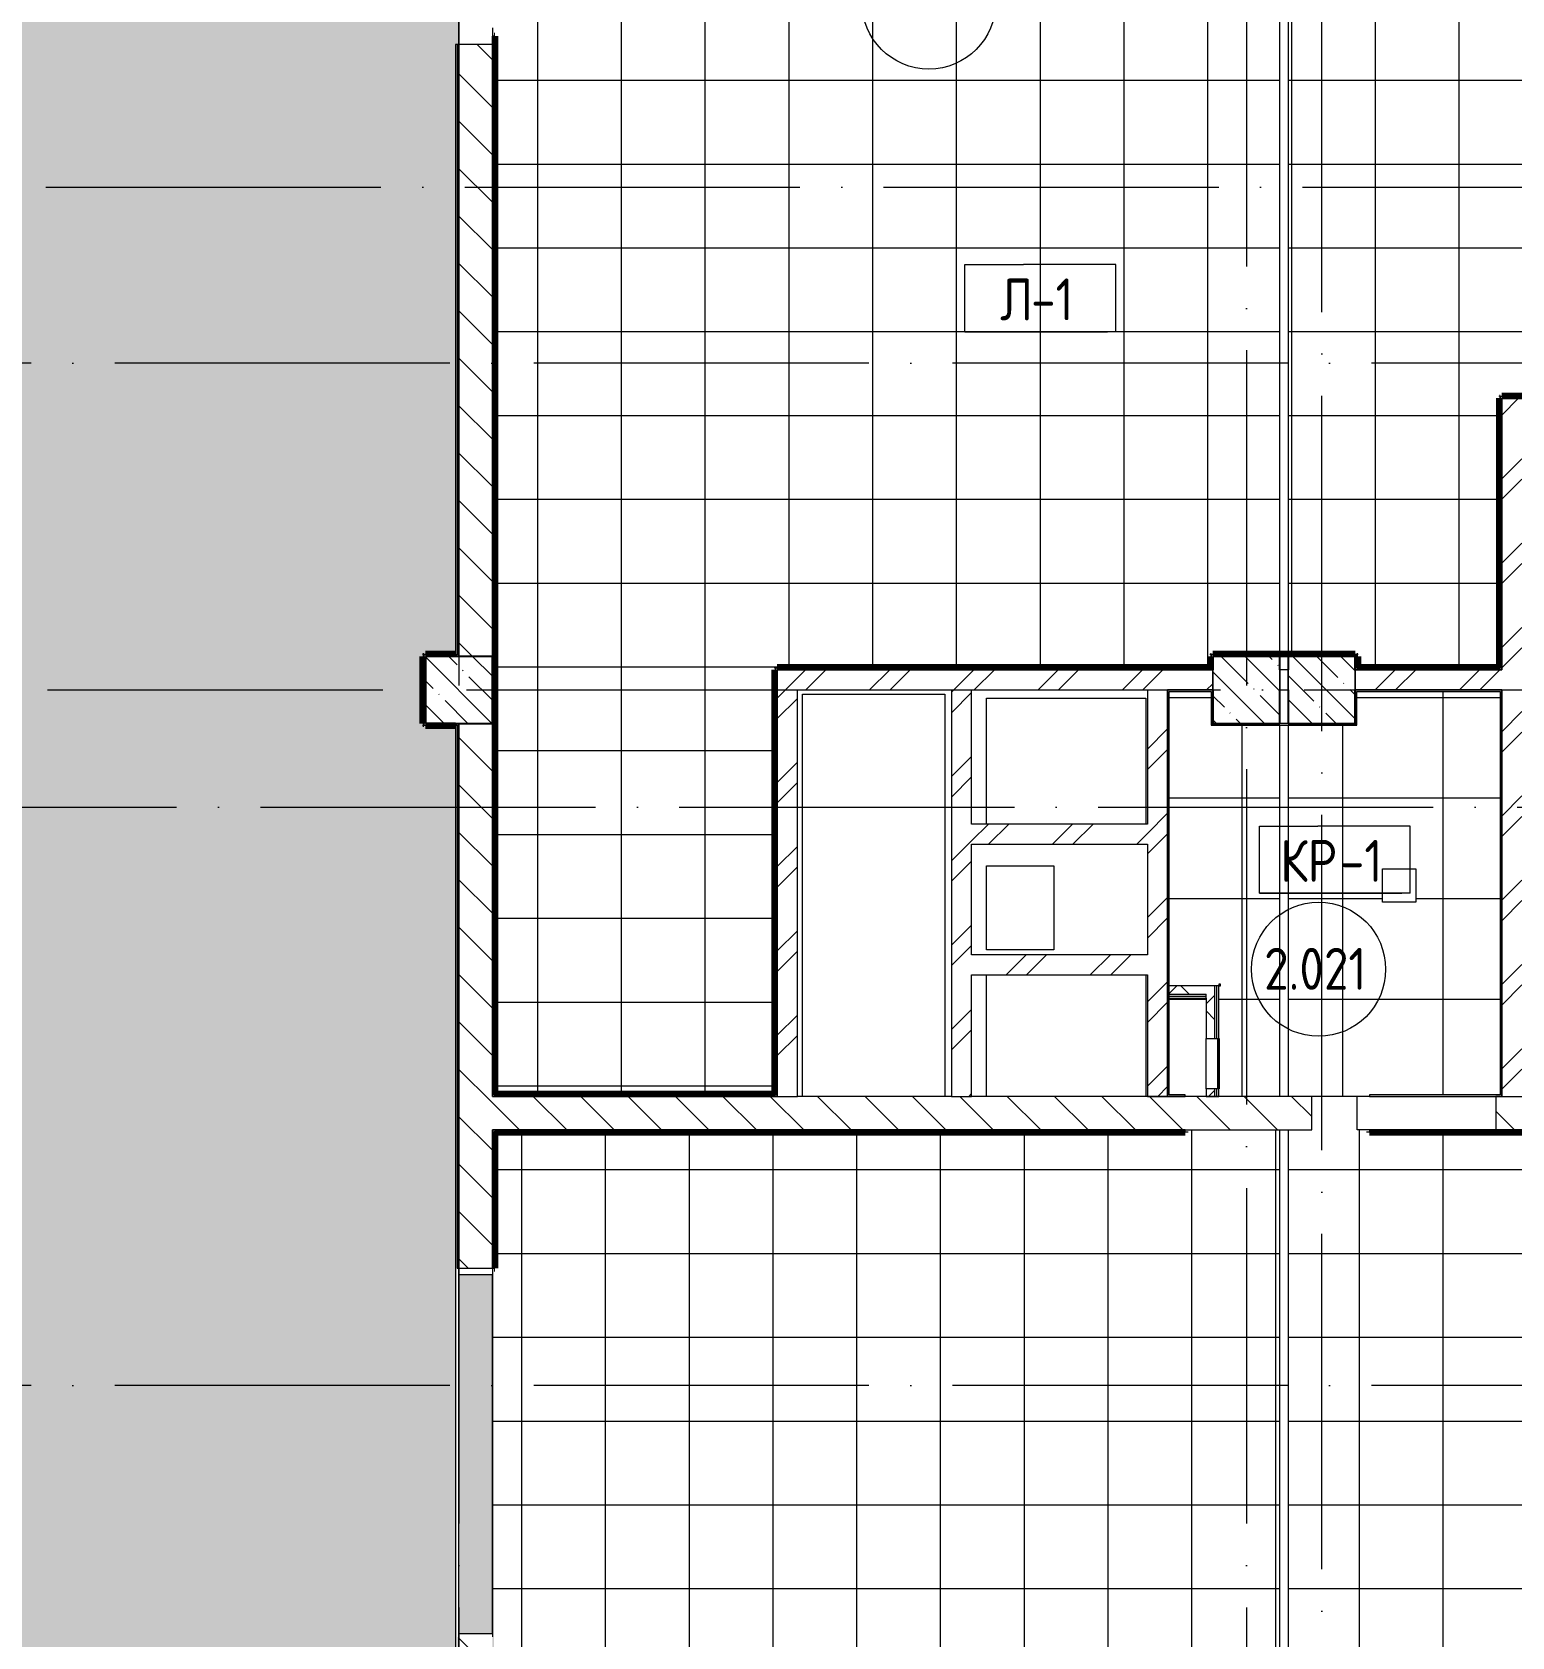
# Model space of a CAD drawing. Header units: millimetres. Extents: x 97 to 214665, y -4577 to 61202.
# Drawn here: x 163851 to 172683, y 46025 to 55600 of the extents above; entities that cross this region are included whole.
import ezdxf

# ---------------------------------------------------------------- set-up
doc = ezdxf.new("R2010")
doc.units = ezdxf.units.MM
doc.linetypes.add('ADSK_Линия сетки', pattern=[2500, 2000, -250, 0, -250])
for name, color, linetype, lineweight in [('A-AREA-____-IDEN', 2, 'Continuous', 20), ('A-FLOR-____-IDEN', 11, 'Continuous', 20), ('A-FLOR-____-OTLN', 192, 'Continuous', 9), ('A-FLOR-____-PATT', 8, 'Continuous', 9), ('A-GENM-____-MCUT', 13, 'Continuous', 9), ('A-GENM-____-OTLN', 13, 'Continuous', 9), ('A-WALL-____-MCUT', 113, 'Continuous', 9), ('A-WALL-____-PATT', 111, 'Continuous', 9), ('A-WALL-FNSH-MCUT', 113, 'Continuous', 9), ('I-WALL-____-OTLN', 2, 'Continuous', 9), ('S-COLS-____-MCUT', 52, 'Continuous', 9), ('S-COLS-____-OTLN', 52, 'Continuous', 9), ('S-GRID-____-OTLN', 1, 'Continuous', 9)]:
    doc.layers.add(name, color=color, linetype=linetype, lineweight=lineweight)
doc.styles.add('GOST Common', font='GOST_Common.ttf', dxfattribs={"width": 0.9, "height": 250})
pattern_1 = [(135, (0, 0), (-141.42136, -141.42136), [])]
pattern_2 = [(45, (0, 0), (-251.4472, 251.4472), []), (45, (0, 381), (-251.4472, 251.4472), [])]
pattern_3 = [(135, (0, 0), (-142.5612, -142.5612), []), (135, (142.56, 0), (-142.5612, -142.5612), [252.016, -50.403, 3.353, -47.05])]
pattern_4 = [(45, (0, 0), (-141.42136, 141.42136), []), (135, (0, 0), (-141.42136, -141.42136), [])]

# ---------------------------------------------------------------- blocks, each defined once
blk = doc.blocks.new('BSC_Колонна _Прямоугольная - 400x400-V14-О_АИ_ПП_4_200_Целиком')
at = {"layer": 'S-COLS-____-OTLN', "lineweight": 5}
h = blk.add_hatch(dxfattribs=at)
h.set_pattern_fill('FP_46', color=256, style=0, pattern_type=2)
h.set_pattern_definition([(135, (-108900, -51675), (-142.56192, -142.56192), []), (135, (-108757.44, -51675), (-142.56192, -142.56192), [252.016, -50.403, 3.353, -47.05])])
h.paths.add_polyline_path([(-200, -200), (200, -200), (200, 200), (-200, 200)])
at = {"layer": 'S-COLS-____-MCUT', "color": 130, "lineweight": 25}
for p, q in [((200, 200), (-200, 200)), ((-200, 200), (-200, -200)), ((200, -200), (200, 200)), ((-200, -200), (200, -200))]:
    blk.add_line(p, q, dxfattribs=at)
blk = doc.blocks.new('ASML_АР_Отделка Люка - ВО Отделка люков_Грунтовка 0_Шпатлевка 0_Окраска 0_0-43044870-О_АИ_ПП_4_200_Целиком')
at = {"layer": 'A-GENM-____-MCUT', "color": 130, "lineweight": 25}
for p, q in [((-150, -3), (-150, 0)), ((-150, 0), (150, 0)), ((150, 0), (150, -3)), ((150, -3), (-150, -3))]:
    blk.add_line(p, q, dxfattribs=at)
blk = doc.blocks.new('0083_СОШ675_АР_R22_rvt-1-О_АИ_ПП_4_200_Целиком')
at = {"layer": 'A-WALL-____-PATT', "lineweight": 5}
h = blk.add_hatch(dxfattribs=at)
h.set_pattern_fill('FP_8', color=10, style=0, pattern_type=2)
h.set_pattern_definition(pattern_1)
h.paths.add_polyline_path([(108900.5, 51875), (109100, 51875), (109100, 55525), (108900, 55525), (108900, 51875)])
h.paths.add_polyline_path([(109100, 57725), (109100, 58325), (108900, 58325), (108900, 57725)])
h = blk.add_hatch(dxfattribs=at)
h.set_pattern_fill('FP_11', color=10, style=0, pattern_type=2)
h.set_pattern_definition(pattern_2)
h.paths.add_polyline_path([(115245, 49250), (115245, 53415), (115125, 53415), (115125, 49250), (115181.8, 49250)])
h = blk.add_hatch(dxfattribs=at)
h.set_pattern_fill('FP_11', color=10, style=0, pattern_type=2)
h.set_pattern_definition(pattern_2)
h.paths.add_polyline_path([(113130, 51675), (113130, 51795), (110800, 51795), (110800, 51675), (113010, 51675)])
h = blk.add_hatch(dxfattribs=at)
h.set_pattern_fill('FP_11', color=10, style=0, pattern_type=2)
h.set_pattern_definition(pattern_2)
h.paths.add_polyline_path([(114698.7, 51675), (115125, 51675), (115125, 51795), (114250, 51795), (114250, 51675)])
h.paths.add_polyline_path([(113249.1, 51675), (113400, 51675), (113400, 51795), (113130, 51795), (113130, 51675)])
h.paths.add_polyline_path([(113800, 51675), (113850, 51675), (113850, 51795), (113800, 51795)])
h = blk.add_hatch(dxfattribs=at)
h.set_pattern_fill('FP_11', color=10, style=0, pattern_type=2)
h.set_pattern_definition(pattern_2)
h.paths.add_polyline_path([(110920, 49250), (110920, 51675), (110800, 51675), (110800, 49250)])
h = blk.add_hatch(dxfattribs=at)
h.set_pattern_fill('FP_11', color=10, style=0, pattern_type=2)
h.set_pattern_definition(pattern_2)
h.paths.add_polyline_path([(111840, 49250), (111960, 49250), (111960, 51675), (111840, 51675), (111840, 50510.4)])
h = blk.add_hatch(dxfattribs=at)
h.set_pattern_fill('FP_11', color=10, style=0, pattern_type=2)
h.set_pattern_definition(pattern_2)
h.paths.add_polyline_path([(113130, 49250), (113130, 51675), (113010, 51675), (113010, 49250)])
h = blk.add_hatch(dxfattribs=at)
h.set_pattern_fill('FP_8', color=10, style=0, pattern_type=2)
h.set_pattern_definition(pattern_1)
h.paths.add_polyline_path([(109100, 40175), (109100, 45325), (108900, 45325), (108900.5, 40175), (109100, 40175)])
h.paths.add_polyline_path([(109100, 45725), (109100, 46025), (108900, 46025), (108900, 45725), (109100, 45725)])
h.paths.add_polyline_path([(108900, 48225), (109100, 48225), (109100, 51475), (108900, 51475), (108900, 49064.6)])
h = blk.add_hatch(dxfattribs=at)
h.set_pattern_fill('FP_11', color=10, style=0, pattern_type=2)
h.set_pattern_definition(pattern_2)
h.paths.add_polyline_path([(111960, 50755), (113010, 50755), (113010, 50875), (111960, 50875)])
h = blk.add_hatch(dxfattribs=at)
h.set_pattern_fill('FP_11', color=10, style=0, pattern_type=2)
h.set_pattern_definition(pattern_2)
h.paths.add_polyline_path([(111960, 49975), (113010, 49975), (113010, 50095), (111960, 50095)])
h = blk.add_hatch(dxfattribs=at)
h.set_pattern_fill('FP_20', color=252, style=0, pattern_type=2)
h.set_pattern_definition(pattern_4)
h.paths.add_polyline_path([(113360, 49860), (113360, 49910), (113130, 49910), (113130, 49860), (113249.1, 49860)])
h = blk.add_hatch(dxfattribs=at)
h.set_pattern_fill('FP_20', color=252, style=0, pattern_type=2)
h.set_pattern_definition(pattern_4)
h.paths.add_polyline_path([(113410, 49250), (113410, 49295), (113360, 49295), (113360, 49250)])
h.paths.add_polyline_path([(113410, 49595), (113410, 49910), (113360, 49910), (113360, 49595)])
h = blk.add_hatch(dxfattribs=at)
h.set_pattern_fill('FP_8', color=10, style=0, pattern_type=2)
h.set_pattern_definition(pattern_1)
h.paths.add_polyline_path([(124150, 49050), (124150, 49250), (115090, 49250), (115090, 49050), (121946.3, 49050)])
h.paths.add_polyline_path([(113990, 49050), (113990, 49250), (109100, 49250), (109100, 49050), (110350.1, 49050)])
at = {"layer": 'S-COLS-____-OTLN', "lineweight": 5}
h = blk.add_hatch(dxfattribs=at)
h.set_pattern_fill('FP_31', color=256, style=0, pattern_type=2)
h.set_pattern_definition(pattern_3)
h.paths.add_polyline_path([(113405, 51475), (113800, 51475), (113800, 51875), (113400, 51875), (113400, 51480), (113405, 51480)])
h = blk.add_hatch(dxfattribs=at)
h.set_pattern_fill('FP_31', color=256, style=0, pattern_type=2)
h.set_pattern_definition(pattern_3)
h.paths.add_polyline_path([(113850, 51475), (114245, 51475), (114245, 51480), (114250, 51480), (114250, 51875), (113850, 51875), (113850, 51675)])
at = {"layer": 'A-FLOR-____-OTLN', "color": 90}
for p, q in [((110950, 49250), (110950, 51650)), ((110950, 51650), (111800, 51650)), ((111800, 51650), (111800, 49250)), ((112050, 50875), (112050, 51625)), ((112050, 51625), (113000, 51625)), ((113000, 51625), (113000, 50875)), ((112050, 50125), (112050, 50625)), ((112050, 50625), (112450, 50625)), ((112450, 50625), (112450, 50125)), ((112450, 50125), (112050, 50125)), ((112050, 49250), (112050, 49975)), ((113000, 49975), (113000, 49250))]:
    blk.add_line(p, q, dxfattribs=at)
at = {"layer": 'A-WALL-____-MCUT', "color": 50, "lineweight": 13}
for p, q in [((108900, 51875), (108900, 55525)), ((109100, 55525), (108900, 55525)), ((108900, 55525), (108900, 51875)), ((109100, 51875), (109100, 55525)), ((115245, 53415), (115125, 53415)), ((115125, 53415), (115125, 51795)), ((113130, 51795), (110800, 51795)), ((110800, 51795), (110800, 51675)), ((113400, 51795), (113130, 51795)), ((113850, 51795), (113800, 51795)), ((115125, 51795), (114250, 51795)), ((110800, 51675), (110800, 49250)), ((110920, 51675), (111840, 51675)), ((110920, 49250), (110920, 51675)), ((111840, 51675), (111840, 49250)), ((111960, 51675), (113010, 51675)), ((111960, 50875), (111960, 51675)), ((113010, 51675), (113010, 50875)), ((113130, 49250), (113130, 51675)), ((113130, 51675), (113400, 51675)), ((113800, 51675), (113850, 51675)), ((114250, 51675), (115125, 51675)), ((115125, 51675), (115125, 49250)), ((108900, 51475), (108900, 48225)), ((109100, 49250), (109100, 51475)), ((113010, 50875), (111960, 50875)), ((111960, 50095), (111960, 50755)), ((111960, 50755), (113010, 50755)), ((113010, 50755), (113010, 50095)), ((113010, 50095), (111960, 50095)), ((111960, 49250), (111960, 49975)), ((111960, 49975), (113010, 49975)), ((113010, 49975), (113010, 49250)), ((113360, 49910), (113130, 49910)), ((113130, 49910), (113130, 49860)), ((113410, 49910), (113360, 49910)), ((113410, 49910), (113410, 49595)), ((113130, 49860), (113360, 49860)), ((113360, 49847.5), (113360, 49860)), ((113360, 49835), (113360, 49847.5)), ((113360, 49835), (113360, 49595)), ((113360, 49595), (113410, 49595)), ((110800, 49250), (109100, 49250)), ((111840, 49250), (110920, 49250)), ((113990, 49250), (111960, 49250)), ((113010, 49250), (113130, 49250)), ((113410, 49295), (113360, 49295)), ((113360, 49295), (113360, 49250)), ((113360, 49250), (113410, 49250)), ((113410, 49295), (113410, 49250)), ((113990, 49050), (113990, 49250)), ((115125, 49250), (115090, 49250)), ((115090, 49250), (115090, 49050)), ((109100, 49050), (113990, 49050)), ((109100, 48225), (109100, 49050)), ((115090, 49050), (124150, 49050)), ((108900, 48225), (109100, 48225))]:
    blk.add_line(p, q, dxfattribs=at)
at = {"layer": 'A-WALL-____-MCUT', "color": 10, "lineweight": 5}
for p, q in [((108880, 51875), (108880, 51885)), ((113400, 51675), (113400, 51795)), ((113800, 51795), (113800, 51675)), ((113850, 51675), (113850, 51795)), ((114250, 51795), (114250, 51675)), ((108880, 51465), (108880, 51475)), ((113422.5, 49910), (113422.5, 49595)), ((113130, 49847.5), (113360, 49847.5)), ((110800, 49250), (110920, 49250)), ((111840, 49250), (111960, 49250)), ((113422.5, 49295), (113422.5, 49250)), ((115125, 49250), (115245, 49250))]:
    blk.add_line(p, q, dxfattribs=at)
at = {"layer": 'A-WALL-FNSH-MCUT', "color": 90}
for p, q in [((108880, 55525), (108880, 51885)), ((108900, 55525), (108880, 55525)), ((108880, 51885), (108690, 51885)), ((108690, 51885), (108690, 51875)), ((108690, 51875), (108690, 51465)), ((108690, 51465), (108700, 51465)), ((108700, 51465), (108880, 51465)), ((108880, 51465), (108880, 45735)), ((108900, 45725), (108900, 51475)), ((113422.5, 49910), (113410, 49910)), ((113435, 49910), (113422.5, 49910)), ((113435, 49595), (113435, 49910)), ((113130, 49860), (113130, 49847.5)), ((113130, 49847.5), (113130, 49835)), ((113130, 49835), (113360, 49835)), ((113410, 49595), (113422.5, 49595)), ((113422.5, 49595), (113432, 49595)), ((113422.5, 49295), (113410, 49295)), ((113410, 49250), (113422.5, 49250)), ((113432, 49295), (113422.5, 49295)), ((113422.5, 49250), (113435, 49250)), ((113435, 49250), (113435, 49295))]:
    blk.add_line(p, q, dxfattribs=at)
at = {"layer": 'I-WALL-____-OTLN', "color": 90}
blk.add_line((113360, 49295), (113360, 49595), dxfattribs=at)
at = {"layer": 'S-COLS-____-MCUT', "color": 130, "lineweight": 25}
for p, q in [((113800, 51875), (113400, 51875)), ((113400, 51875), (113400, 51795)), ((113800, 51795), (113800, 51875)), ((114250, 51875), (113850, 51875)), ((113850, 51875), (113850, 51795)), ((114250, 51795), (114250, 51875)), ((113400, 51675), (113400, 51480)), ((113800, 51475), (113800, 51675)), ((113850, 51675), (113850, 51475)), ((114250, 51480), (114250, 51675)), ((113405, 51475), (113800, 51475)), ((113850, 51475), (114245, 51475))]:
    blk.add_line(p, q, dxfattribs=at)
at = {"layer": 'S-COLS-____-OTLN', "color": 90}
for p, q in [((113400, 51795), (113400, 51675)), ((113800, 51675), (113800, 51795)), ((113850, 51795), (113850, 51675)), ((114250, 51675), (114250, 51795))]:
    blk.add_line(p, q, dxfattribs=at)
at = {"layer": 'A-GENM-____-OTLN', "color": 90, "lineweight": 9, "rotation": 90.00000000000121}
blk.add_blockref('ASML_АР_Отделка Люка - ВО Отделка люков_Грунтовка 0_Шпатлевка 0_Окраска 0_0-43044870-О_АИ_ПП_4_200_Целиком', (113432, 49445), dxfattribs=at)
at = {"layer": 'S-COLS-____-OTLN', "color": 90, "lineweight": 9}
blk.add_blockref('BSC_Колонна _Прямоугольная - 400x400-V14-О_АИ_ПП_4_200_Целиком', (108900, 51675), dxfattribs=at)
blk = doc.blocks.new('BSC_Колонна _Прямоугольная - ПР-1_Профиль торцевой для плитки-3477160-О_АИ_ПП_4_200_Целиком')
at = {"layer": 'S-COLS-____-MCUT'}
for p, q in [((5, 5), (-5, 5)), ((-5, 5), (-5, -5)), ((5, -5), (5, 5)), ((-5, -5), (5, -5))]:
    blk.add_line(p, q, dxfattribs=at)
blk = doc.blocks.new('ADSK_Марка_Перекрытие - Типоразмер_ADSK_Марка-158127-О_АИ_ПП_4_200_Целиком')
at = {"layer": 'A-FLOR-____-IDEN'}
for p, q in [((-4.5, 4), (-1, 4)), ((-4.5, 0), (-4.5, 4)), ((4.5, 4), (-1, 4)), ((4.5, 0), (4.5, 4)), ((4.5, 0), (-4.5, 0)), ((-4.5, 0), (4, 0))]:
    blk.add_line(p, q, dxfattribs=at)
blk = doc.blocks.new('ADSK_Марка_Помещение_ОдноЗначение - Номер-159740-О_АИ_ПП_4_200_Целиком')
at = {"layer": 'A-AREA-____-IDEN'}
blk.add_circle((0, 0), 4, dxfattribs=at)

msp = doc.modelspace()

# ---------------------------------------------------------------- hatches: boundary and pattern name
at = {"layer": 'A-FLOR-____-PATT'}
h = msp.add_hatch(dxfattribs=at)
h.set_pattern_fill('FP_221', color=256, style=0, pattern_type=2)
h.set_pattern_definition([(0, (57591.08, 0), (0, 254), [68.059, -371.882]), (60, (57718.08, 34.03), (-219.97045, 127), [68.059, -371.882]), (120, (57752.11, 161.03), (-219.97045, -127), [68.059, -371.882]), (30, (57659.14, 0), (-5e-05, 508.0001), [68.059, -439.941]), (30, (57532.14, 219.97), (-5e-05, 508.0001), [68.059, -439.941]), (150, (57591.1, 0), (-439.941, -254.0001), [68.059, -439.941]), (150, (57718.1, 219.97), (-439.941, -254.0001), [68.059, -439.941]), (90, (57752.1, 92.97), (-439.941, 254), [68.059, -439.941]), (90, (57498.1, 92.97), (-439.941, 254), [68.059, -439.941])])
h.paths.add_polyline_path([(163548.114412, 39775.022458), (165448.114412, 39775.023044), (165448.114412, 39995.023044), (166183.16026, 39995.023044), (166183.16026, 40174.999414), (166188.114412, 40175), (166188.16026, 40185), (166198.16026, 40185), (166198.697092, 40190), (166378.114412, 40190), (166378.114412, 45310), (166198.114412, 45310), (166198.114412, 45315), (166188.114412, 45315), (166188.114412, 45325), (166183.114412, 45324.999414), (166183.114412, 45724.999414), (166188.114412, 45724.999414), (166188.114412, 45734.999414), (166198.114412, 45734.999414), (166198.114412, 45739.999414), (166378.114412, 45739.999414), (166378.114412, 51460), (166198.114412, 51460), (166198.114412, 51465), (166188.114412, 51465), (166188.114412, 51475), (166183.114412, 51475), (166183.114412, 51874.999414), (166188.114412, 51875), (166188.114412, 51885), (166198.114412, 51885), (166198.592518, 51890), (166378.114412, 51890), (166378.114412, 55524.999414), (166398.114412, 55525.00021), (166398.114412, 57724.999414), (166378.114412, 57724.999414), (166378.114412, 58310), (166198.09249, 58310), (166198.09249, 58315), (166188.09249, 58315), (166188.09249, 58325), (166183.09249, 58325), (166183.09249, 58755), (162763.114412, 58755), (162763.114412, 58275), (162758.114412, 58274.657531), (162758.114412, 58265.000586), (162748.114412, 58265.000586), (162748.114412, 58260.000586), (162248.114412, 58260.000586), (162248.114412, 58265.000586), (162238.114412, 58265.000586), (162238.114412, 58275.000586), (162233.114412, 58275), (162233.114412, 58755), (156963.114412, 58755), (156963.114412, 58275.000586), (156958.114412, 58275.000586), (156958.114412, 58265.000586), (156948.114412, 58265.000586), (156947.69308, 58260.000586), (156448.114412, 58260.000586), (156448.114412, 58265.000586), (156438.114412, 58265.000586), (156438.114412, 58275.000586), (156433.114412, 58275), (156433.114412, 58755), (151163.114412, 58755), (151163.114412, 58275), (151158.114412, 58275), (151158.114412, 58265), (151148.114412, 58265), (151148.114412, 58260), (150648.114412, 58260), (150648.114412, 58265), (150638.114412, 58265.000586), (150638.114412, 58275), (150633.114412, 58275), (150633.114412, 58755), (145363.114412, 58755), (145363.114412, 58275), (145358.114412, 58275), (145358.114412, 58265), (145348.114412, 58265), (145348.114412, 58260), (144848.114412, 58260), (144848.114412, 58265), (144838.114412, 58265.942428), (144838.114412, 58275), (144833.114412, 58275), (144833.114412, 58755), (139563.114412, 58755), (139563.114412, 58275.000586), (139558.114412, 58275.000586), (139558.114412, 58265.000586), (139548.114412, 58265.000586), (139548.114412, 58260.000586), (139048.114412, 58260.000586), (139048.114412, 58265.000586), (139038.114412, 58265.000586), (139038.114412, 58275.000586), (139033.114412, 58275.211268), (139033.114412, 58755), (135513.114412, 58755), (135513.114412, 58325.000586), (135508.114412, 58324.859155), (135508.114412, 58315), (135498.114412, 58315), (135497.649263, 58310.000586), (135313.09249, 58310.000586), (135313.09249, 51890), (135498.114412, 51890), (135498.114412, 51885), (135508.114412, 51885), (135508.114412, 51875), (135513.114412, 51874.999414), (135513.114412, 51474.999414), (135508.114412, 51474.999414), (135508.114412, 51464.999414), (135498.114412, 51464.999414), (135498.114412, 51459.999414), (135318.09249, 51459.999414), (135318.09249, 45739.999414), (135498.114412, 45739.999414), (135498.114412, 45735), (135508.114412, 45735), (135508.114412, 45724.999414), (135513.114412, 45724.999414), (135513.114412, 45324.999414), (135508.114412, 45324.999414), (135508.114412, 45314.999414), (135498.114412, 45314.999414), (135498.114412, 45309.999414), (135313.114412, 45309.999414), (135313.114412, 40189.999414), (135498.114412, 40189.999414), (135498.114412, 40185), (135508.114412, 40184.999414), (135508.114412, 40175), (135513.114412, 40174.999414), (135513.114412, 39995.023044), (136517.114412, 39995.023044), (136517.114412, 39775.023044), (138717.114412, 39775.023044), (138717.114412, 39995.023044), (139033.114412, 39995.023044), (139033.114412, 40475), (139038.114412, 40475.000586), (139038.114412, 40485.000586), (139048.114412, 40485.000586), (139048.114412, 40490.000586), (139548.114412, 40490.000586), (139548.114412, 40485.000586), (139558.114412, 40485), (139558.114412, 40475.000586), (139563.114412, 40475), (139563.114412, 39995.023044), (144833.114412, 39995.023044), (144833.114412, 40475), (144838.114412, 40475.000586), (144838.114412, 40485.000586), (144848.114412, 40485.000586), (144848.114412, 40490.000586), (145348.114412, 40490.000586), (145348.114412, 40485.000586), (145358.114412, 40485.000586), (145358.114412, 40475.000586), (145363.114412, 40475), (145363.114412, 39995.023044), (150633.114412, 39995.023044), (150633.114412, 40475), (150638.114412, 40475), (150638.114412, 40485), (150648.114412, 40485), (150648.114412, 40490), (151148.114412, 40490), (151148.114412, 40485), (151158.114412, 40485), (151158.114412, 40475), (151163.114412, 40475), (151163.114412, 39995.023044), (156433.114412, 39995.023044), (156433.114412, 40475), (156438.114412, 40475.000586), (156438.114412, 40485.000586), (156448.114412, 40485.000586), (156448.535777, 40490.000586), (156948.114412, 40490.000586), (156948.114412, 40485.000586), (156958.114412, 40484.153413), (156958.114412, 40475.000586), (156963.114412, 40475), (156963.114412, 39995.023044), (162233.114412, 39995.023044), (162233.114412, 40475), (162238.114412, 40475.000586), (162238.114412, 40485.000586), (162248.114412, 40485.000586), (162248.114412, 40490), (162748.114412, 40490), (162748.143717, 40485.000586), (162758.114412, 40485), (162758.114412, 40475.000586), (162763.114412, 40475), (162763.114412, 39995.023044), (163248.114412, 39995.023044), (163248.128771, 39975.022458), (163548.113474, 39975.023044)])
h.paths.add_polyline_path([(135298.09249, 40185), (135298.114412, 40185.52573), (135298.09249, 40185.526883)])
h.paths.add_polyline_path([(166398.114412, 45724.999414), (166398.143983, 45724.999414), (166398.143983, 46044.998828), (166598.143983, 46044.998828), (166598.143983, 48184.998828), (166398.140504, 48184.998828), (166398.114412, 45734.999414)])
h.paths.add_polyline_path([(166198.09249, 58325), (166198.114412, 58325.021922), (166198.09249, 58325.005722)])
h = msp.add_hatch(dxfattribs=at)
h.set_pattern_fill('FP_208', color=256, style=0, pattern_type=2)
h.set_pattern_definition([(270, (169868.6, 53812.5), (500, 3e-14), []), (0, (169868.6, 53812.5), (0, 500), [])])
h.paths.add_polyline_path([(168283.16026, 49265.000586), (168283.16026, 51795), (168288.16026, 51796.153846), (168288.16026, 51805), (168298.16026, 51805), (168298.16026, 51810), (170883.114412, 51810), (170883.114412, 51874.999414), (170888.114412, 51874.999414), (170888.114412, 51884.999414), (170898.114412, 51884.999414), (170899.066756, 51889.999414), (171298.114412, 51889.999414), (171297.161994, 58159.999414), (170898.114412, 58159.999414), (170898.114412, 58164.999414), (170888.114412, 58164.999414), (170888.114412, 58174.999414), (170883.114412, 58175.051932), (170883.114412, 58359.821), (169588.114412, 58359.821), (169588.114412, 58179.587331), (169583.114412, 58179.552709), (169583.114412, 58169.587331), (169573.114412, 58169.587331), (169573.114412, 58164.587331), (169223.114412, 58164.587331), (169223.114412, 58169.587331), (169213.114412, 58169.855542), (169213.114412, 58179.587331), (169208.114412, 58179.954104), (169208.114412, 58360.000586), (167373.185244, 58360.000586), (167373.185244, 58224.820999), (166773.185244, 58224.820999), (166773.185244, 58360.000586), (166613.11446, 58360.000586), (166612.709603, 57674.999487), (166598.117904, 57674.999414), (166598.116151, 57624.999414), (166398.121121, 57624.999414), (166398.121121, 55624.999414), (166598.121121, 55624.999414), (166598.160222, 55574.999414), (166613.128461, 55574.999489), (166613.160185, 49265.000586), (167848.192544, 49265.000586)])
h.paths.add_polyline_path([(172608.114412, 51810), (172608.114412, 53414.999414), (172613.114412, 53414.999414), (172613.114412, 53424.999414), (172623.114412, 53424.999414), (172623.20758, 53429.999414), (173324.113916, 53429.999414), (173324.113916, 58159.999414), (172988.09249, 58159.999414), (172988.09249, 58164.999414), (172978.09249, 58164.999414), (172978.09249, 58174.999414), (172973.09249, 58174.999414), (172973.09249, 58359.999414), (171763.09249, 58359.999414), (171763.09249, 58174.999414), (171758.09249, 58174.999414), (171758.09249, 58164.999414), (171748.09249, 58164.999414), (171748.09249, 58159.999414), (171348.09249, 58159.999414), (171348.114412, 51889.999414), (171748.09249, 51889.999414), (171748.114412, 51884.999414), (171758.09249, 51884.999414), (171758.09249, 51874.999414), (171763.09249, 51875), (171763.09249, 51810), (172459.0466, 51810)])
h.paths.add_polyline_path([(172988.09249, 58174.999414), (172990.022244, 58174.999414), (172990.022244, 58374.999414), (172988.09249, 58374.999414), (172988.09249, 58187.499414)])
h.paths.add_polyline_path([(173339.113916, 58249.999414), (173339.113471, 58374.999414), (173263.114412, 58374.999414), (173263.114412, 58275.000586), (173065.022244, 58274.990194), (173065.022244, 58249.999414), (173324.113916, 58249.999414)])
h = msp.add_hatch(dxfattribs=at)
h.set_pattern_fill('FP_210', color=256, style=0, pattern_type=2)
h.set_pattern_definition([(270, (182273.14, 45312.5), (500, 3e-14), []), (0, (182273.14, 45312.5), (0, 500), [])])
h.paths.add_polyline_path([(173646.311817, 35775), (175093.714412, 35775), (175093.714412, 35790), (175873.138924, 35790), (175873.138924, 36424.940333), (175878.138924, 36424.940333), (175878.138924, 36434.940333), (175888.138924, 36434.940333), (175888.138924, 36439.940333), (176183.114412, 36439.940333), (176183.114412, 45325), (176188.114412, 45325.898819), (176188.114412, 45335), (176198.114412, 45335), (176198.139735, 45340), (176598.103451, 45340), (176598.114412, 45325), (181948.103451, 45325), (181948.103451, 45340), (182458.09249, 45340), (182458.09249, 45325), (187948.09249, 45325), (187948.09249, 45340), (188458.114412, 45340), (188458.114412, 45325), (191893.114412, 45325), (191893.114412, 46064.957463), (191933.114412, 46064.957463), (191933.114412, 45325), (193653.09249, 45325), (193653.09249, 46064.957463), (193693.09249, 46064.957463), (193693.09249, 45325), (193798.114412, 45325.275327), (193798.114412, 45340), (197733.114412, 45340), (197733.114412, 45814.999414), (197948.114412, 45814.999414), (197948.114412, 48014.999414), (197733.114412, 48014.999414), (197733.114412, 48470.500586), (196478.114412, 48470.500586), (196478.114412, 48485.500586), (195808.114412, 48485.500586), (195808.114412, 48470.500586), (195298.114412, 48470.500586), (195298.114412, 48485.500586), (194628.114412, 48485.500586), (194628.114412, 48470.500586), (193998.09249, 48470.500586), (193998.09249, 48475.500586), (193988.09249, 48475.500586), (193988.09249, 48485.500586), (193983.09249, 48485.857717), (193983.09249, 49032.499414), (191600.496297, 49032.499414), (191600.496297, 49047.499414), (191575.496297, 49047.499414), (191575.496297, 49247.499414), (190525.496297, 49247.499414), (190525.496297, 49047.499414), (190500.496297, 49047.499414), (190500.496297, 49032.499414), (188812.239102, 49032.499414), (188812.239102, 49047.499414), (187712.239102, 49047.499414), (187712.239102, 49032.499414), (186648.093662, 49032.499414), (186648.093662, 49247.499414), (185548.093662, 49247.499414), (185548.093662, 49032.499414), (184419.093076, 49032.499414), (184418.483784, 49037.499414), (184409.093076, 49037.499414), (184409.093076, 49047.499414), (184404.093076, 49047.512953), (184404.093076, 54755.000586), (184068.859452, 54755.000586), (184068.859452, 54770.000586), (182968.859452, 54770.000586), (182968.859452, 54755.000586), (181663.113916, 54755.000586), (181663.113916, 54665.000586), (181648.113916, 54665.000586), (181648.113916, 53565.000586), (181663.113916, 53565.000586), (181663.113916, 51889.999414), (181848.09249, 51889.999414), (181848.09249, 51884.999414), (181858.09249, 51884.999414), (181858.09249, 51874.999414), (181863.09249, 51874.999414), (181863.09249, 51475), (181858.09249, 51474.999414), (181858.09249, 51464.999414), (181848.09249, 51464.999414), (181848.09249, 51459.999414), (181663.113916, 51459.999414), (181663.113916, 49050.000586), (181658.113916, 49049.99156), (181658.113916, 49040.000586), (181648.113916, 49040.000586), (181648.113916, 49035.000586), (178105.383412, 49035.000586), (178105.383412, 49030.000586), (177603.733412, 49030.000586), (177603.733412, 49035.000586), (171833.536259, 49035.000586), (171833.536259, 49050.000586), (171758.536259, 49050.000586), (171758.536259, 49250.000586), (171488.114412, 49250.000586), (171488.114412, 49050.000586), (171348.09249, 49050.000586), (171348.114412, 45739.999414), (171748.09249, 45739.999414), (171748.123972, 45734.999414), (171758.09249, 45734.999414), (171758.09249, 45724.999414), (171763.09249, 45724.999414), (171763.09249, 45324.97645), (171758.09249, 45324.97637), (171758.09249, 45314.97637), (171748.09249, 45314.97637), (171748.09249, 45309.97637), (171348.09249, 45309.97637), (171348.114412, 40185), (171758.09249, 40185), (171758.09249, 39764.999414), (171348.09249, 39764.999414), (171348.114412, 35990), (171748.138924, 35990), (171748.138924, 35985), (171758.138924, 35985), (171758.138924, 35975), (171763.138924, 35974.274211), (171763.138924, 35790), (172993.714412, 35790), (172993.714412, 35775)])
h.paths.add_polyline_path([(170883.114412, 35790), (170883.114412, 35974.999414), (170888.114412, 35975), (170888.114412, 35985), (170898.114412, 35985), (170898.114412, 35990), (171298.114412, 35990), (171298.114412, 39764.999414), (170888.114412, 39764.999414), (170888.114412, 40185), (171298.114412, 40185), (171298.114412, 45309.97637), (170898.114412, 45309.97637), (170898.114412, 45314.97637), (170888.114412, 45314.97637), (170888.114412, 45324.97637), (170883.114412, 45324.999414), (170883.114412, 45724.999414), (170888.114412, 45724.999414), (170888.114412, 45734.999414), (170898.114412, 45734.999414), (170898.114412, 45739.999414), (171298.114412, 45739.999414), (171298.114412, 49050.000586), (170733.536259, 49050.000586), (170733.536259, 49035.000586), (166613.16026, 49035.000586), (166613.16026, 48224.999414), (166598.16026, 48224.999414), (166598.16026, 46024.999414), (166613.16026, 46024.999414), (166613.16026, 39775), (166608.16026, 39775), (166608.16026, 39765), (166598.16026, 39765), (166598.114412, 39760), (166533.16026, 39760), (166533.16026, 39615), (166318.16026, 39615), (166318.16026, 36915), (166533.16026, 36915), (166533.16026, 36760.075144), (168088.114998, 36760.075144), (168088.114998, 36755.075144), (168098.114998, 36755.075144), (168098.114998, 36745.075144), (168103.114998, 36744.930445), (168103.114998, 35790), (169780.898969, 35790)])
h = msp.add_hatch(dxfattribs=at)
h.set_pattern_fill('FP_194', color=256, style=0, pattern_type=2)
h.set_pattern_definition([(0, (171673.1, 50430), (0, 600), []), (90, (171673.1, 50430), (-600, 4e-14), [])])
h.paths.add_polyline_path([(170733.536259, 49250.000586), (170858.16026, 49250.000586), (170858.16026, 49834.999414), (170638.16026, 49834.999414), (170638.16026, 49260.000586), (170733.536259, 49260.000586)])
h.paths.add_polyline_path([(171713.605393, 49250.000586), (171833.536259, 49250.000586), (171833.536259, 49260.000586), (172613.114412, 49260.000586), (172612.714408, 51665), (171758.09249, 51665), (171758.09249, 51464.999414), (171348.16026, 51464.999414), (171348.16026, 49250.000586), (171488.114412, 49250.000586)])
h.paths.add_polyline_path([(171298.114412, 49250.000586), (171298.114412, 51464.999414), (170888.114412, 51464.999414), (170888.114412, 51665), (170638.16026, 51665), (170638.16026, 49909.999414), (170933.114412, 49909.999414), (170933.16026, 49920), (170943.114412, 49920), (170943.114412, 49909.999414), (170933.16026, 49910), (170933.16026, 49250.000586)])
h.paths.add_polyline_path([(171910.068973, 50407.98409), (171910.068973, 50607.98409), (172110.068973, 50607.98409), (172110.068973, 50407.98409)])
at = {"layer": 'A-WALL-____-PATT'}
h = msp.add_hatch(color=7, dxfattribs=at)
h.paths.add_polyline_path([(166388.114412, 51875), (166398.114412, 51875), (166398.114412, 55525.00021), (166388.114412, 55525.00021), (166388.114412, 51885)])
h.paths.add_polyline_path([(166398.114412, 57725.00021), (166398.114412, 58315), (166388.114412, 58315), (166388.114412, 57725.00021)])
h = msp.add_hatch(color=7, dxfattribs=at)
h.paths.add_polyline_path([(166598.16021, 49260.000586), (166608.16021, 49260.000586), (166608.128461, 55574.999464), (166598.128461, 55574.999414), (166598.153923, 50510.417208)])
h.paths.add_polyline_path([(166598.117904, 57674.999414), (166608.117904, 57674.999464), (166608.114435, 58365.000586), (166598.114435, 58365.000586), (166598.11758, 57739.375891)])
for points in [[(172623.114412, 53414.999414), (173329.113916, 53414.999414), (173329.113916, 53424.999414), (172613.114412, 53424.999414), (172613.114412, 53414.999414)], [(172623.114412, 51795), (172623.114412, 53414.999414), (172613.114412, 53414.999414), (172613.114412, 51795)], [(166388.114412, 51875), (166388.114412, 51885), (166188.114412, 51885), (166188.114412, 51875), (166198.114412, 51875)], [(166198.114412, 51465), (166198.114412, 51874.999414), (166188.114427, 51874.999414), (166188.114412, 51465)], [(169780.898969, 51795), (170888.114412, 51795), (170888.114412, 51805), (168288.16026, 51805), (168288.16026, 51795), (168298.16026, 51795)], [(170898.114412, 51874.999414), (171748.09249, 51874.999414), (171748.09249, 51884.999414), (170888.114412, 51884.999414), (170888.114412, 51874.999414)], [(170898.114412, 51795), (170898.114412, 51874.999414), (170888.114412, 51874.999414), (170888.114412, 51795)], [(171758.09249, 51805), (171758.09249, 51884.999414), (171748.09249, 51884.999414), (171748.09249, 51805)], [(172613.114412, 51795), (172613.114412, 51805), (171748.09249, 51805), (171748.09249, 51795), (172196.781999, 51795)], [(168298.16026, 49250.000586), (168298.16026, 51795), (168288.16026, 51795), (168288.16026, 49250.000586)], [(170628.16026, 49250.000586), (170638.16026, 49250.000586), (170638.16026, 51675), (170628.16026, 51675), (170628.16026, 50510.417208)], [(170888.114412, 51665), (170898.114412, 51665), (170898.114412, 51675), (170638.16026, 51675), (170638.16026, 51665), (170747.252181, 51665)], [(170888.114412, 51464.999414), (170898.114412, 51464.999414), (170898.114412, 51469.999414), (170893.114412, 51469.999414), (170893.114412, 51479.999414), (170898.114412, 51479.999414), (170898.114412, 51665), (170888.114412, 51665)], [(171758.09249, 51474.999414), (171758.09249, 51675), (171748.09249, 51675), (171748.355647, 51479.999414), (171753.09249, 51479.999414), (171753.09249, 51474.999414)], [(172613.114412, 51665), (172623.114412, 51665), (172623.114412, 51675), (171758.09249, 51675), (171758.09249, 51665), (172196.781999, 51665)], [(172623.114412, 49250.000586), (172623.114412, 51665), (172613.114412, 51665), (172613.114412, 49250.000586)], [(166198.114412, 51465), (166398.114412, 51465), (166398.113826, 51474.999414), (166198.114412, 51474.999414)], [(170898.114412, 51464.999414), (171758.09249, 51464.999414), (171758.09249, 51474.999414), (171753.09249, 51474.999414), (171753.09249, 51469.999414), (171743.09249, 51469.999414), (171743.09249, 51474.999414), (170903.114412, 51474.999414), (170903.114412, 51469.999414), (170898.114412, 51469.999414)], [(168288.16026, 49250.000586), (168288.16026, 49260.000586), (166598.16021, 49260.000586), (166598.16026, 49250.000586), (167848.192544, 49250.000586)]]:
    msp.add_hatch(color=7, dxfattribs=at).paths.add_polyline_path(points)
h = msp.add_hatch(color=7, dxfattribs=at)
h.paths.add_polyline_path([(166398.114412, 45724.999414), (166398.114412, 46024.999414), (166388.114412, 46024.999414), (166388.114412, 45724.999414)])
h.paths.add_polyline_path([(166398.114412, 48224.999414), (166398.114412, 51465), (166388.114412, 51465), (166388.114412, 48224.999414)])
h = msp.add_hatch(color=7, dxfattribs=at)
h.paths.add_polyline_path([(172613.114412, 49250.000586), (172613.114412, 49260.000586), (171833.536259, 49260.000586), (171833.536259, 49250.000586)])
h.paths.add_polyline_path([(170638.16026, 49250.000586), (170733.536259, 49250.000586), (170733.536259, 49260.000586), (170638.16026, 49260.000586)])
h = msp.add_hatch(color=7, dxfattribs=at)
h.paths.add_polyline_path([(166598.16026, 39775), (166608.16026, 39775), (166608.16026, 46024.999414), (166598.16026, 46024.999414), (166598.16026, 40174.999414)])
h.paths.add_polyline_path([(166598.16026, 48224.999414), (166608.16026, 48224.999414), (166608.16026, 49050.000586), (166598.16026, 49050.000586)])
h = msp.add_hatch(color=7, dxfattribs=at)
h.paths.add_polyline_path([(181658.113916, 49040.000586), (181658.113916, 49050.000586), (171833.536259, 49050.000586), (171833.536259, 49040.000586), (177598.733412, 49040.000586), (177598.733412, 49045.000586), (177608.733412, 49045.000586), (177608.733412, 49040.000586), (178100.383412, 49040.000586), (178100.383412, 49045.000586), (178110.383412, 49045.000586), (178110.383412, 49040.000586), (179444.43109, 49040.000586)])
h.paths.add_polyline_path([(170733.536259, 49040.000586), (170733.536259, 49050.000586), (166608.16026, 49050.000586), (166608.16026, 49040.000586), (167848.192544, 49040.000586)])

# ---------------------------------------------------------------- linework, layer by layer
at = {"layer": 'A-FLOR-____-OTLN'}
for p, q in [((171298.114412, 51889.999414), (171298.114412, 58159.999414)), ((171348.09249, 58159.999414), (171348.09249, 51889.999414)), ((166398.114412, 55525.00021), (166398.114412, 57724.999414)), ((166598.121121, 55624.999414), (166598.121121, 55574.999414)), ((171298.114412, 49250.000586), (171298.114412, 51464.999414)), ((171348.16026, 51464.999414), (171348.16026, 49250.000586)), ((171910.068973, 50407.98409), (171910.068973, 50607.98409)), ((171910.068973, 50607.98409), (172110.068973, 50607.98409)), ((172110.068973, 50607.98409), (172110.068973, 50407.98409)), ((172110.068973, 50407.98409), (171910.068973, 50407.98409)), ((171833.536259, 49250.000586), (171488.114412, 49250.000586)), ((171758.536259, 49050.000586), (171758.536259, 49250.000586)), ((171298.114412, 45739.999414), (171298.114412, 49050.000586)), ((171348.09249, 49050.000586), (171348.09249, 45739.999414)), ((171833.536259, 49050.000586), (171758.536259, 49050.000586)), ((166598.143983, 48184.998828), (166398.140504, 48184.998828)), ((166598.143983, 46044.998828), (166598.143983, 48184.998828)), ((166598.16026, 48224.999414), (166598.16026, 46024.999414)), ((166398.143983, 46044.998828), (166598.143983, 46044.998828))]:
    msp.add_line(p, q, dxfattribs=at)
at = {"layer": 'A-WALL-____-MCUT', "color": 7}
for p, q in [((166608.128461, 55574.999464), (166598.128461, 55574.999414)), ((166598.128461, 55574.999414), (166598.147063, 51874.999414)), ((166608.16021, 49260.000586), (166608.128461, 55574.999464)), ((166388.114412, 55525.00021), (166388.114412, 51885)), ((166398.114412, 55525.00021), (166388.114412, 55525.00021)), ((166398.114412, 51875), (166398.114412, 55525.00021)), ((173329.113916, 53424.999414), (172613.114412, 53424.999414)), ((172613.114412, 53424.999414), (172613.114412, 51805)), ((172623.114412, 53414.999414), (173339.113916, 53414.999414)), ((172623.114412, 51795), (172623.114412, 53414.999414)), ((166388.114412, 51885), (166188.114412, 51885)), ((166188.114412, 51885), (166188.114412, 51465)), ((170888.114412, 51805), (168288.16026, 51805)), ((168288.16026, 51805), (168288.16026, 49260.000586)), ((171758.09249, 51884.999414), (170888.114412, 51884.999414)), ((170888.114412, 51884.999414), (170888.114412, 51805)), ((170898.114412, 51874.999414), (171748.09249, 51874.999414)), ((170898.114412, 51795), (170898.114412, 51874.999414)), ((171748.09249, 51874.999414), (171748.09249, 51795)), ((171758.09249, 51805), (171758.09249, 51884.999414)), ((172613.114412, 51805), (171758.09249, 51805)), ((168298.16026, 51795), (170898.114412, 51795)), ((168298.16026, 49250.000586), (168298.16026, 51795)), ((171748.09249, 51795), (172623.114412, 51795)), ((170628.16026, 51675), (170628.16026, 49250.000586)), ((170898.114412, 51675), (170628.16026, 51675)), ((170638.16026, 49260.000586), (170638.16026, 51665)), ((170638.16026, 51665), (170888.114412, 51665)), ((170888.114412, 51665), (170888.114412, 51464.999414)), ((170898.114412, 51479.999414), (170898.114412, 51675)), ((171748.09249, 51675), (171748.09249, 51479.999414)), ((172623.114412, 51675), (171748.09249, 51675)), ((171758.09249, 51464.999414), (171758.09249, 51665)), ((171758.09249, 51665), (172613.114412, 51665)), ((172613.114412, 51665), (172613.114412, 49260.000586)), ((172623.114412, 49250.000586), (172623.114412, 51675)), ((166188.114412, 51465), (166388.114412, 51465)), ((166388.114412, 51465), (166388.114412, 48224.999414)), ((166398.114412, 48224.999414), (166398.114412, 51474.999414)), ((166598.149074, 51474.999414), (166598.16026, 49250.000586)), ((170888.114412, 51464.999414), (171758.09249, 51464.999414)), ((171743.09249, 51474.999414), (170903.114412, 51474.999414)), ((166598.16026, 49250.000586), (168298.16026, 49250.000586)), ((168288.16026, 49260.000586), (166608.16021, 49260.000586)), ((170628.16026, 49250.000586), (170733.536259, 49250.000586)), ((170733.536259, 49260.000586), (170638.16026, 49260.000586)), ((170733.536259, 49250.000586), (170733.536259, 49260.000586)), ((172613.114412, 49260.000586), (171833.536259, 49260.000586)), ((171833.536259, 49260.000586), (171833.536259, 49250.000586)), ((171833.536259, 49250.000586), (172623.114412, 49250.000586)), ((166598.16026, 49050.000586), (166598.16026, 48224.999414)), ((170733.536259, 49050.000586), (166598.16026, 49050.000586)), ((166608.16026, 48224.999414), (166608.16026, 49040.000586)), ((166608.16026, 49040.000586), (170733.536259, 49040.000586)), ((170733.536259, 49040.000586), (170733.536259, 49050.000586)), ((181648.113916, 49050.000586), (171833.536259, 49050.000586)), ((171833.536259, 49050.000586), (171833.536259, 49040.000586)), ((171833.536259, 49040.000586), (177598.733412, 49040.000586)), ((166388.114412, 48224.999414), (166398.114412, 48224.999414)), ((166598.16026, 48224.999414), (166608.16026, 48224.999414))]:
    msp.add_line(p, q, dxfattribs=at)
at = {"layer": 'I-WALL-____-OTLN', "color": 1, "lineweight": 90}
for p, q in [((166613.128461, 55574.999489), (166608.128461, 55574.999464)), ((166613.128461, 55574.999489), (166613.16021, 49259.970824)), ((172623.114412, 53429.999414), (173329.124465, 53429.999414)), ((172623.114412, 53429.999414), (172623.114412, 53424.999414)), ((172608.114412, 51805), (172608.114412, 53414.999414)), ((172613.114412, 53414.999414), (172608.114412, 53414.999414)), ((168298.16026, 51810), (170888.114412, 51810)), ((168298.16026, 51810), (168298.16026, 51805)), ((170883.114412, 51805), (170883.114412, 51874.999414)), ((170888.114412, 51874.999414), (170883.114412, 51874.999414)), ((170898.114412, 51889.999414), (171748.09249, 51889.999414)), ((170898.114412, 51889.999414), (170898.114412, 51884.999414)), ((171748.09249, 51884.999414), (171748.09249, 51889.999414)), ((171763.09249, 51874.999414), (171758.09249, 51874.999414)), ((171758.09249, 51810), (172613.145468, 51810)), ((171763.09249, 51874.999414), (171763.09249, 51804.941522)), ((168283.16026, 49260.000586), (168283.16026, 51795)), ((168288.16026, 51795), (168283.16026, 51795)), ((166608.160185, 49265.000586), (168288.179984, 49265.000586))]:
    msp.add_line(p, q, dxfattribs=at)
at = {"layer": 'I-WALL-____-OTLN', "color": 5, "lineweight": 90}
for p, q in [((166183.114412, 51475), (166183.114412, 51875)), ((166188.114412, 51875), (166183.114412, 51875)), ((166198.114412, 51890), (166378.141884, 51890)), ((166198.114412, 51890), (166198.114412, 51885)), ((166183.114412, 51475), (166188.114412, 51475)), ((166198.114412, 51465), (166198.114412, 51460)), ((166378.114412, 51460), (166198.114412, 51460)), ((166613.16026, 49035.000586), (166613.16026, 48224.999414)), ((170733.536259, 49035.000586), (166613.16026, 49035.000586)), ((170733.536259, 49035.000586), (170733.536259, 49040.000586)), ((171833.536259, 49040.000586), (171833.536259, 49035.000586)), ((177598.733412, 49035.000586), (171833.536259, 49035.000586)), ((166608.16026, 48224.999414), (166613.16026, 48224.999414))]:
    msp.add_line(p, q, dxfattribs=at)
at = {"layer": 'S-GRID-____-OTLN', "linetype": 'ADSK_Линия сетки'}
for p, q in [((166398.11526, 61202.00513), (166398.11526, -3572.657751)), ((171098.114998, 61202.00513), (171098.114998, -2302.657751)), ((171548.114998, -3572.657751), (171548.114998, 61202.00513)), ((53928.563196, 54675.000586), (213846.668489, 54675.000586)), ((213846.668489, 53625.11992), (134415.478766, 53625.11992)), ((53939.102261, 51675.000586), (213846.668489, 51675.000586)), ((55209.102261, 50975.000586), (212576.668489, 50975.000586)), ((213846.668489, 47525.060253), (156818.114412, 47525.060253))]:
    msp.add_line(p, q, dxfattribs=at)

# ---------------------------------------------------------------- block references
at = {"color": 250, "lineweight": 5}
msp.add_blockref('0083_СОШ675_АР_R22_rvt-1-О_АИ_ПП_4_200_Целиком', (57498.114412, 0), dxfattribs=at)
at = {"layer": 'A-AREA-____-IDEN', "xscale": 99.99999999999993, "yscale": 99.99999999999993, "zscale": 99.99999999999993}
for p in [(169203.29489, 55779.475813), (171529.440967, 50008.382682)]:
    msp.add_blockref('ADSK_Марка_Помещение_ОдноЗначение - Номер-159740-О_АИ_ПП_4_200_Целиком', p, dxfattribs=at)
at = {"layer": 'A-FLOR-____-IDEN', "xscale": 99.99999999999993, "yscale": 99.99999999999993, "zscale": 99.99999999999993}
for p in [(169868.617519, 53812.500293), (171625.637336, 50462.500293)]:
    msp.add_blockref('ADSK_Марка_Перекрытие - Типоразмер_ADSK_Марка-158127-О_АИ_ПП_4_200_Целиком', p, dxfattribs=at)
at = {"layer": 'S-COLS-____-OTLN'}
for p in [(170898.114412, 51474.999414), (171748.09249, 51474.999414), (170938.114412, 49915)]:
    msp.add_blockref('BSC_Колонна _Прямоугольная - ПР-1_Профиль торцевой для плитки-3477160-О_АИ_ПП_4_200_Целиком', p, dxfattribs=at)

# ---------------------------------------------------------------- texts
at = {"layer": 'A-AREA-____-IDEN', "lineweight": 9, "insert": (171204.083709, 50136.107753), "char_height": 250, "width": 800.8858125, "attachment_point": 1, "style": 'GOST Common'}
msp.add_mtext('2.021', dxfattribs=at)
at = {"layer": 'A-FLOR-____-IDEN', "lineweight": 9, "char_height": 250, "attachment_point": 1, "style": 'GOST Common'}
for s, insert, width in [('\\fGOST Common|b0|i0|c204|p34|;\\W.9;Л', (169628.936673, 54130.337867), 223.6708125), ('-1', (169813.483548, 54130.337867), 331.898625), ('КР', (171299.55649, 50780.337867), 432.91125), ('-1', (171656.74399, 50780.337867), 331.898625)]:
    msp.add_mtext(s, dxfattribs=dict(at, insert=insert, width=width))

doc.saveas('drawing.dxf')
